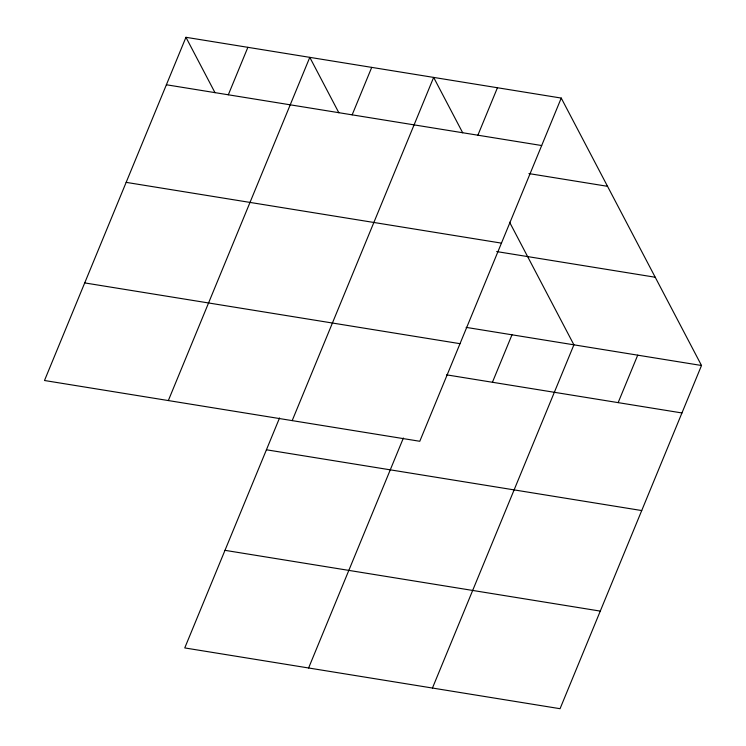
<?xml version="1.0" encoding="UTF-8"?>
<svg xmlns="http://www.w3.org/2000/svg" width="746" height="746" viewBox="0 0 746 746"><rect width="100%" height="100%" fill="white"/><g stroke="black" fill="none" stroke-linecap="round" stroke-linejoin="round"><path stroke-width="1.12" d="M185.95 37.3L44.49 380.507L419.784 441.278L561.244 98.071L185.95 37.3L215.016 92.709M228.313 94.789L247.877 47.324M168.335 400.565L309.795 57.349L338.861 112.767M352.159 114.847L371.722 67.382M279.545 417.956L184.756 647.929L560.05 708.7L701.51 365.493L561.244 98.071M292.19 420.613L433.65 77.407L462.707 132.816M477.878 135.203L497.442 87.739M308.602 667.987L403.39 438.014M492.425 382.269L511.989 334.805M432.447 688.036L573.907 344.829L509.602 222.233M618.145 402.626L637.709 355.161M166.386 84.764L541.68 145.535M528.923 173.585L607.533 186.314M126.167 182.36L501.452 243.131M496.659 251.57L655.221 277.242M466.119 327.373L701.51 365.493M84.718 282.911L460.012 343.682M446.556 374.837L681.947 412.958M266.425 449.782L641.719 510.553M224.984 550.334L600.269 611.105"/></g></svg>
